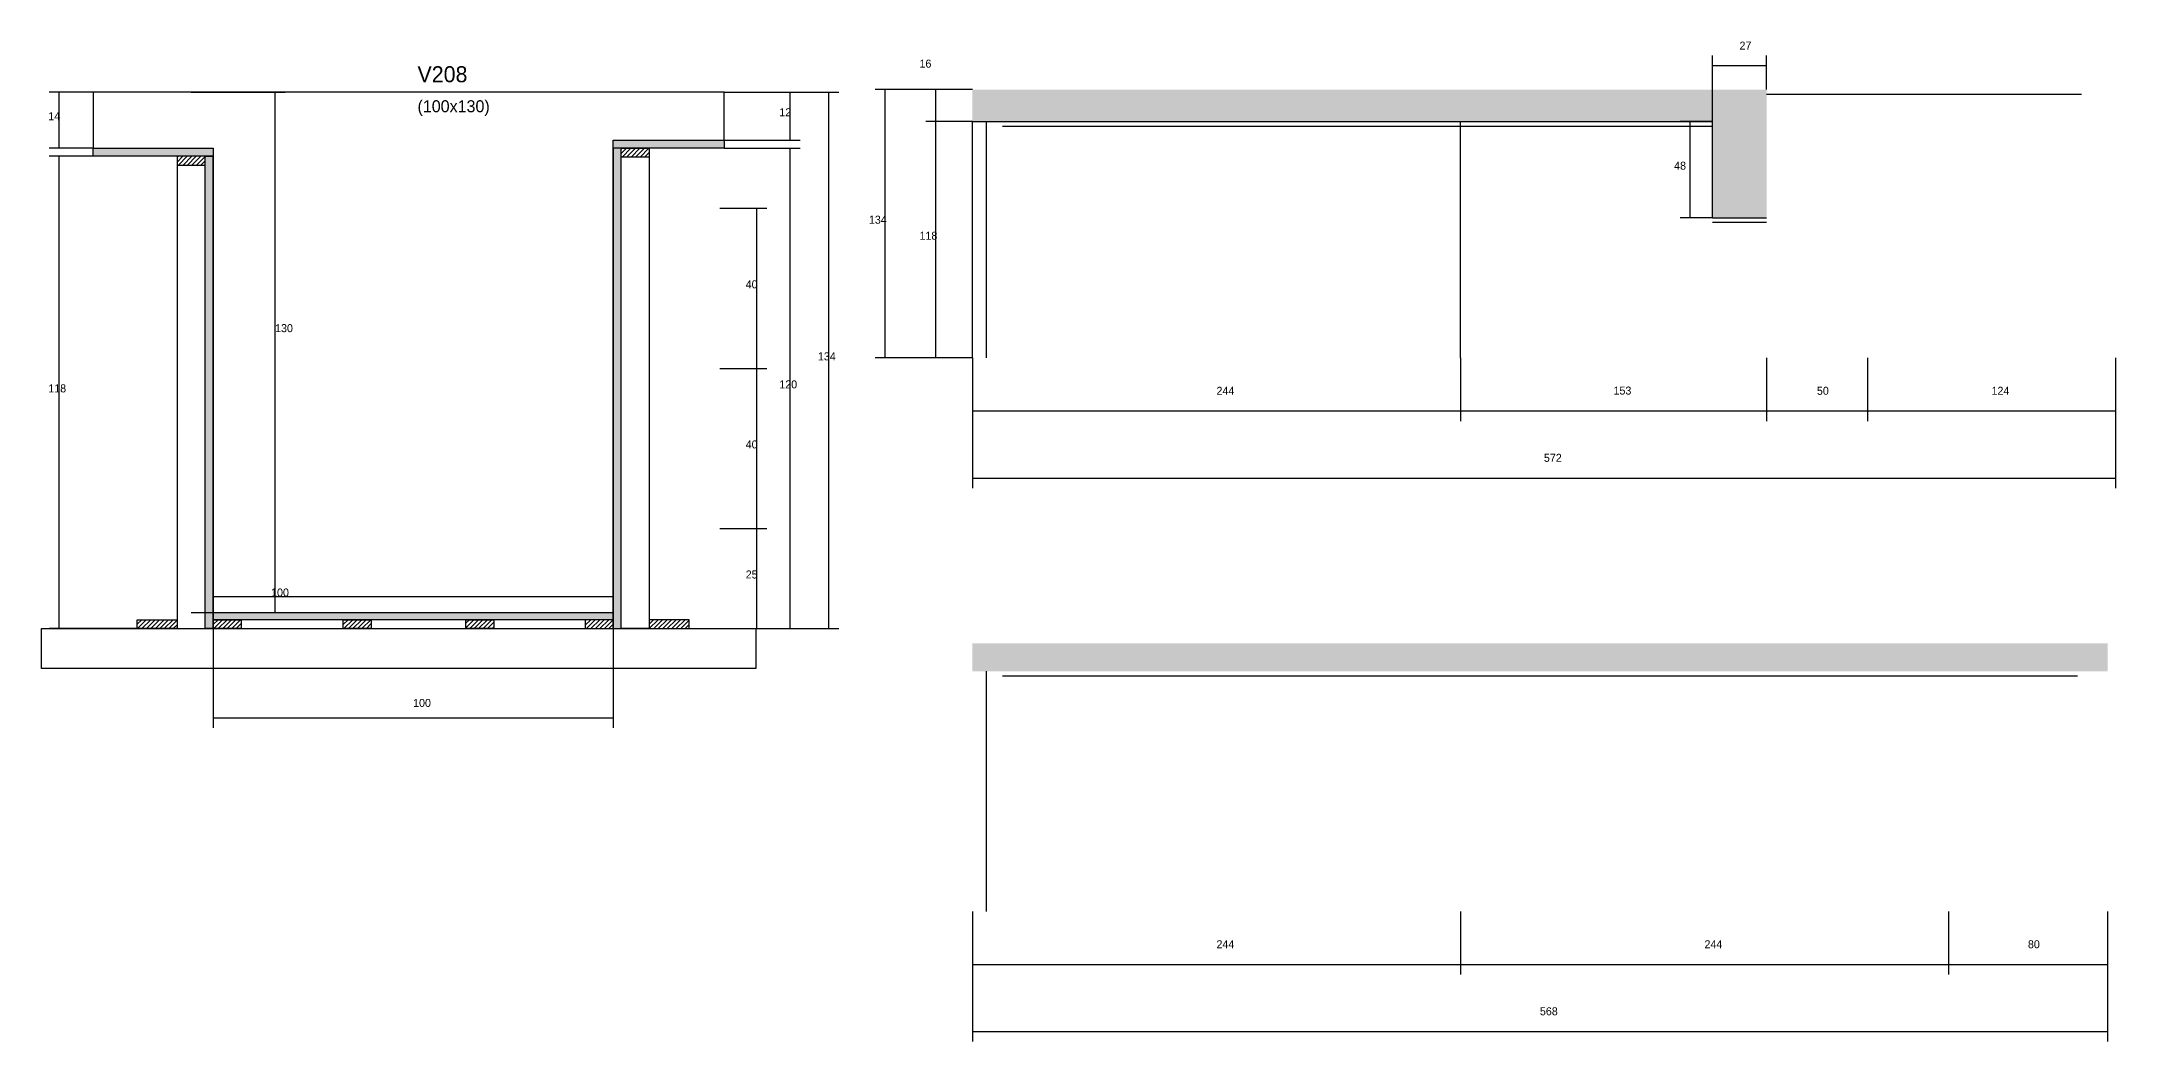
# Model space of a CAD drawing. Header units: metres. Extents: x 4806 to 7046, y 7871 to 9173.
# Drawn here: x 6009 to 7046, y 8673 to 9173 of the extents above; entities that cross this region are included whole.
import ezdxf

# ---------------------------------------------------------------- set-up
doc = ezdxf.new("R2010")
doc.units = ezdxf.units.M
for name, color, linetype in [('CONCRETO', 251, 'Continuous'), ('COTA', 241, 'Continuous'), ('Hachura', 253, 'Continuous'), ('Madeira', 126, 'Continuous'), ('Painéis', 200, 'Continuous'), ('SARR_2.2x7', 40, 'Continuous'), ('Texto Seção', 7, 'Continuous')]:
    doc.layers.add(name, color=color, linetype=linetype)

msp = doc.modelspace()

# ---------------------------------------------------------------- hatches: boundary and pattern name
at = {"layer": 'COTA'}
h = msp.add_hatch(dxfattribs=at)
h.set_pattern_fill('AR-CONC', scale=0.03)
h.paths.add_polyline_path([(6871.7, 9084.5), (6871.7, 9148.5), (6871.7, 9148.5), (6474.7, 9148.5), (6474.7, 9148.5), (6474.7, 9132.5), (6474.7, 9132.5), (6844.7, 9132.5), (6844.7, 9132.5), (6844.7, 9084.5), (6844.7, 9084.5), (6871.7, 9084.5)])
h = msp.add_hatch(dxfattribs=at)
h.set_pattern_fill('AR-CONC', scale=0.03)
h.paths.add_polyline_path([(7042.2, 8871.8), (7042.2, 8857.8), (7042.2, 8857.8), (6474.7, 8857.8), (6474.7, 8857.8), (6474.7, 8871.8), (6474.7, 8871.8), (7042.2, 8871.8)])
at = {"layer": 'Hachura'}
h = msp.add_hatch(color=8, dxfattribs=at)
h.dxf.hatch_style = 1
h.paths.add_polyline_path([(6035, 9115.2), (6035, 9119.2), (6035, 9119.2), (6095, 9119.2), (6095, 9119.2), (6095, 9115.2), (6095, 9115.2), (6035, 9115.2)])
h = msp.add_hatch(color=8, dxfattribs=at)
h.dxf.hatch_style = 1
h.paths.add_polyline_path([(6295, 9119.2), (6295, 9123.2), (6295, 9123.2), (6350.6, 9123.2), (6350.6, 9123.2), (6350.6, 9119.2), (6350.6, 9119.2), (6295, 9119.2)])
h = msp.add_hatch(color=8, dxfattribs=at)
h.dxf.hatch_style = 1
h.paths.add_polyline_path([(6299, 9119.2), (6295, 9119.2), (6295, 9119.2), (6295, 8879.2), (6295, 8879.2), (6299, 8879.2), (6299, 8879.2), (6299, 9119.2)])
h = msp.add_hatch(dxfattribs=at)
h.set_pattern_fill('ANSI31', scale=0.5)
h.paths.add_polyline_path([(6299, 9114.8), (6299, 9119.2), (6299, 9119.2), (6313, 9119.2), (6313, 9119.2), (6313, 9114.8), (6313, 9114.8), (6299, 9114.8)])
h = msp.add_hatch(dxfattribs=at)
h.set_pattern_fill('ANSI31', scale=0.5)
h.paths.add_polyline_path([(6091, 9110.8), (6091, 9115.2), (6091, 9115.2), (6077, 9115.2), (6077, 9115.2), (6077, 9110.8), (6077, 9110.8), (6091, 9110.8)])
h = msp.add_hatch(color=8, dxfattribs=at)
h.dxf.hatch_style = 1
h.paths.add_polyline_path([(6091, 9115.2), (6095, 9115.2), (6095, 9115.2), (6095, 8879.2), (6095, 8879.2), (6091, 8879.2), (6091, 8879.2), (6091, 9115.2)])
h = msp.add_hatch(color=8, dxfattribs=at)
h.dxf.hatch_style = 1
h.paths.add_polyline_path([(6095, 8883.6), (6095, 8887.2), (6095, 8887.2), (6295, 8887.2), (6295, 8887.2), (6295, 8883.6), (6295, 8883.6), (6095, 8883.6)])
h = msp.add_hatch(dxfattribs=at)
h.set_pattern_fill('ANSI31', scale=0.5)
h.paths.add_polyline_path([(6057, 8879.2), (6057, 8883.6), (6057, 8883.6), (6077, 8883.6), (6077, 8883.6), (6077, 8879.2), (6077, 8879.2), (6057, 8879.2)])
h = msp.add_hatch(dxfattribs=at)
h.set_pattern_fill('ANSI31', scale=0.5)
h.paths.add_polyline_path([(6095, 8879.2), (6095, 8883.6), (6095, 8883.6), (6109, 8883.6), (6109, 8883.6), (6109, 8879.2), (6109, 8879.2), (6095, 8879.2)])
h = msp.add_hatch(dxfattribs=at)
h.set_pattern_fill('ANSI31', scale=0.5)
h.paths.add_polyline_path([(6160.1, 8879.2), (6160.1, 8883.6), (6160.1, 8883.6), (6174.1, 8883.6), (6174.1, 8883.6), (6174.1, 8879.2), (6174.1, 8879.2), (6160.1, 8879.2)])
h = msp.add_hatch(dxfattribs=at)
h.set_pattern_fill('ANSI31', scale=0.5)
h.paths.add_polyline_path([(6221.4, 8879.2), (6221.4, 8883.6), (6221.4, 8883.6), (6235.4, 8883.6), (6235.4, 8883.6), (6235.4, 8879.2), (6235.4, 8879.2), (6221.4, 8879.2)])
h = msp.add_hatch(dxfattribs=at)
h.set_pattern_fill('ANSI31', scale=0.5)
h.paths.add_polyline_path([(6295, 8879.2), (6295, 8883.6), (6295, 8883.6), (6281, 8883.6), (6281, 8883.6), (6281, 8879.2), (6281, 8879.2), (6295, 8879.2)])
h = msp.add_hatch(dxfattribs=at)
h.set_pattern_fill('ANSI31', scale=0.5)
h.paths.add_polyline_path([(6333, 8879.2), (6333, 8883.6), (6333, 8883.6), (6313, 8883.6), (6313, 8883.6), (6313, 8879.2), (6313, 8879.2), (6333, 8879.2)])

# ---------------------------------------------------------------- linework, layer by layer
at = {"layer": 'CONCRETO'}
msp.add_lwpolyline([(6350.6, 9123.2), (6350.6, 9147.2), (6035, 9147.2), (6035, 9119.2), (6095, 9119.2), (6095, 8887.2), (6295, 8887.2), (6295, 9123.2)], close=True, dxfattribs=at)
at = {"layer": 'COTA'}
for p, q in [((6844.7, 9132.5), (6844.7, 9165.5)), ((6844.7, 9160.5), (6871.7, 9160.5)), ((6871.7, 9148.5), (6871.7, 9165.5)), ((6035, 9147.2), (6013.1, 9147.2)), ((6018.1, 9119.2), (6018.1, 9147.2)), ((6084, 9147.2), (6131, 9147.2)), ((6126, 8887.2), (6126, 9147.2)), ((6350.6, 9147.2), (6407.9, 9147.2)), ((6350.6, 9147.2), (6388.6, 9147.2)), ((6383.6, 9123.2), (6383.6, 9147.2)), ((6402.9, 8879.2), (6402.9, 9147.2)), ((6035, 9119.2), (6013.1, 9119.2)), ((6350.6, 9123.2), (6388.6, 9123.2)), ((6350.6, 9119.2), (6388.6, 9119.2)), ((6383.6, 8879.2), (6383.6, 9119.2)), ((6035, 9115.2), (6013.1, 9115.2)), ((6018.1, 8879.2), (6018.1, 9115.2)), ((6348.3, 9089.2), (6371.8, 9089.2)), ((6366.8, 9009.2), (6366.8, 9089.2)), ((6474.7, 9014.5), (6474.7, 8982.9)), ((6474.7, 9014.5), (6474.7, 8949.4)), ((6718.7, 9014.5), (6718.7, 8982.9)), ((6718.7, 9014.5), (6718.7, 8982.9)), ((6871.7, 9014.5), (6871.7, 8982.9)), ((6922.2, 9014.5), (6922.2, 8982.9)), ((7046.2, 9014.5), (7046.2, 8982.9)), ((7046.2, 9014.5), (7046.2, 8949.4)), ((6348.3, 9009.2), (6371.8, 9009.2)), ((6348.3, 9009.2), (6371.8, 9009.2)), ((6366.8, 8929.2), (6366.8, 9009.2)), ((6474.7, 8987.9), (6718.7, 8987.9)), ((6718.7, 8987.9), (6871.7, 8987.9)), ((6922.2, 8987.9), (7046.2, 8987.9)), ((6474.7, 8954.4), (7046.2, 8954.4)), ((6348.3, 8929.2), (6371.8, 8929.2)), ((6348.3, 8929.2), (6371.8, 8929.2)), ((6366.8, 8879.2), (6366.8, 8929.2)), ((6095, 8879.2), (6095, 8900.2)), ((6295, 8879.2), (6295, 8900.2)), ((6084, 8887.2), (6131, 8887.2)), ((6095, 8895.2), (6295, 8895.2)), ((6061.4, 8879.2), (6013.1, 8879.2)), ((6095, 8879.2), (6095, 8829.5)), ((6295, 8879.2), (6295, 8829.5)), ((6328.6, 8879.2), (6407.9, 8879.2)), ((6328.6, 8879.2), (6388.6, 8879.2)), ((6348.3, 8879.2), (6371.8, 8879.2)), ((6095, 8834.5), (6295, 8834.5)), ((6474.7, 8737.8), (6474.7, 8706.3)), ((6474.7, 8737.8), (6474.7, 8672.8)), ((6718.7, 8737.8), (6718.7, 8706.3)), ((6718.7, 8737.8), (6718.7, 8706.3)), ((6962.7, 8737.8), (6962.7, 8706.3)), ((6962.7, 8737.8), (6962.7, 8706.3)), ((7042.2, 8737.8), (7042.2, 8706.3)), ((7042.2, 8737.8), (7042.2, 8672.8)), ((6474.7, 8711.3), (6718.7, 8711.3)), ((6718.7, 8711.3), (6962.7, 8711.3)), ((6962.7, 8711.3), (7042.2, 8711.3)), ((6474.7, 8677.8), (7042.2, 8677.8))]:
    msp.add_line(p, q, dxfattribs=at)
at = {"layer": 'Madeira'}
for points in [[(6299, 9114.8), (6299, 9119.2), (6313, 9119.2), (6313, 9114.8)], [(6299, 9119.2), (6313, 9119.2), (6313, 8879.2), (6299, 8879.2)], [(6091, 9110.8), (6091, 9115.2), (6077, 9115.2), (6077, 9110.8)], [(6091, 9115.2), (6077, 9115.2), (6077, 8879.2), (6091, 8879.2)], [(6366.4, 8859.2), (6009.2, 8859.2), (6009.2, 8879.2), (6366.4, 8879.2)], [(6057, 8879.2), (6057, 8883.6), (6077, 8883.6), (6077, 8879.2)], [(6095, 8879.2), (6095, 8883.6), (6109, 8883.6), (6109, 8879.2)], [(6160.1, 8879.2), (6160.1, 8883.6), (6174.1, 8883.6), (6174.1, 8879.2)], [(6221.4, 8879.2), (6221.4, 8883.6), (6235.4, 8883.6), (6235.4, 8879.2)], [(6295, 8879.2), (6295, 8883.6), (6281, 8883.6), (6281, 8879.2)], [(6333, 8879.2), (6333, 8883.6), (6313, 8883.6), (6313, 8879.2)]]:
    msp.add_lwpolyline(points, close=True, dxfattribs=at)
at = {"layer": 'Painéis'}
for p, q in [((6474.7, 9148.5), (6426.1, 9148.5)), ((6431.1, 9014.5), (6431.1, 9148.5)), ((6474.7, 9148.5), (6451.3, 9148.5)), ((6456.3, 9132.5), (6456.3, 9148.5)), ((6474.7, 9132.5), (6451.3, 9132.5)), ((6474.7, 9132.5), (6451.3, 9132.5)), ((6456.3, 9014.5), (6456.3, 9132.5)), ((6474.7, 9132.5), (6844.7, 9132.5)), ((6474.7, 9014.5), (6474.7, 9132.5)), ((6718.7, 9014.5), (6718.7, 9132.5)), ((6844.7, 9132.5), (6828.6, 9132.5)), ((6833.6, 9084.5), (6833.6, 9132.5)), ((6844.7, 9084.5), (6844.7, 9132.5)), ((6035, 9119.2), (6095, 9119.2)), ((6295, 9123.2), (6350.6, 9123.2)), ((6295, 8879.2), (6295, 9119.2)), ((6095, 8879.2), (6095, 9115.2)), ((6844.7, 9084.5), (6828.6, 9084.5)), ((6844.7, 9084.5), (6871.7, 9084.5)), ((6474.7, 9014.5), (6426.1, 9014.5)), ((6474.7, 9014.5), (6451.3, 9014.5)), ((6871.7, 9014.5), (6871.7, 8982.9)), ((6922.2, 9014.5), (6922.2, 8982.9)), ((6871.7, 8987.9), (6922.2, 8987.9)), ((6095, 8887.2), (6295, 8887.2)), ((6095, 8883.6), (6095, 8887.2)), ((6295, 8883.6), (6295, 8887.2))]:
    msp.add_line(p, q, dxfattribs=at)
for points in [[(6035, 9115.2), (6035, 9119.2), (6095, 9119.2), (6095, 9115.2)], [(6295, 9119.2), (6295, 9123.2), (6350.6, 9123.2), (6350.6, 9119.2)], [(6299, 9119.2), (6295, 9119.2), (6295, 8879.2), (6299, 8879.2)], [(6091, 9115.2), (6095, 9115.2), (6095, 8879.2), (6091, 8879.2)], [(6095, 8883.6), (6095, 8887.2), (6295, 8887.2), (6295, 8883.6)]]:
    msp.add_lwpolyline(points, close=True, dxfattribs=at)
at = {"layer": 'SARR_2.2x7'}
for p, q in [((6871.7, 9146.3), (6922.2, 9146.3)), ((6922.2, 9146.3), (7029.2, 9146.3)), ((6481.7, 9014.5), (6481.7, 9132.5)), ((6489.7, 9130.3), (6718.7, 9130.3)), ((6718.7, 9130.3), (6844.7, 9130.3)), ((6844.7, 9082.3), (6871.7, 9082.3)), ((6481.7, 8737.8), (6481.7, 8857.8)), ((6489.7, 8855.6), (6718.7, 8855.6)), ((6718.7, 8855.6), (6962.7, 8855.6)), ((6962.7, 8855.6), (7027.2, 8855.6))]:
    msp.add_line(p, q, dxfattribs=at)

# ---------------------------------------------------------------- texts
at = {"layer": 'COTA'}
for s, p in [('27', (6858.2, 9168.5)), ('14', (6012.6, 9133.2)), ('12', (6378.1, 9135.2)), ('40', (6361.3, 9049.2)), ('130', (6126, 9027.3)), ('134', (6397.4, 9013.2)), ('118', (6012.6, 8997.2)), ('120', (6378.1, 8999.2)), ('244', (6596.7, 8996)), ('153', (6795.2, 8996.1)), ('124', (6984.2, 8996)), ('40', (6361.3, 8969.2)), ('572', (6760.4, 8962.5)), ('25', (6361.3, 8904.2)), ('100', (6124, 8895.2)), ('100', (6195, 8840)), ('244', (6596.7, 8719.4)), ('244', (6840.7, 8719.4)), ('80', (7002.4, 8719.4)), ('568', (6758.4, 8685.9))]:
    msp.add_text(s, height=4, dxfattribs=at).set_placement(p)
at = {"layer": 'Painéis'}
for s, p in [('16', (6448.2, 9159.5)), ('48', (6825.5, 9108.5)), ('134', (6422.9, 9081.5)), ('118', (6448.2, 9073.5)), ('50', (6896.9, 8996))]:
    msp.add_text(s, height=4, dxfattribs=at).set_placement(p)
at = {"layer": 'Texto Seção'}
for s, height, p in [('V208', 8, (6197.2, 9152.2)), ('(100x130)', 6, (6197.2, 9137.2))]:
    msp.add_text(s, height=height, dxfattribs=at).set_placement(p)

doc.saveas('drawing.dxf')
